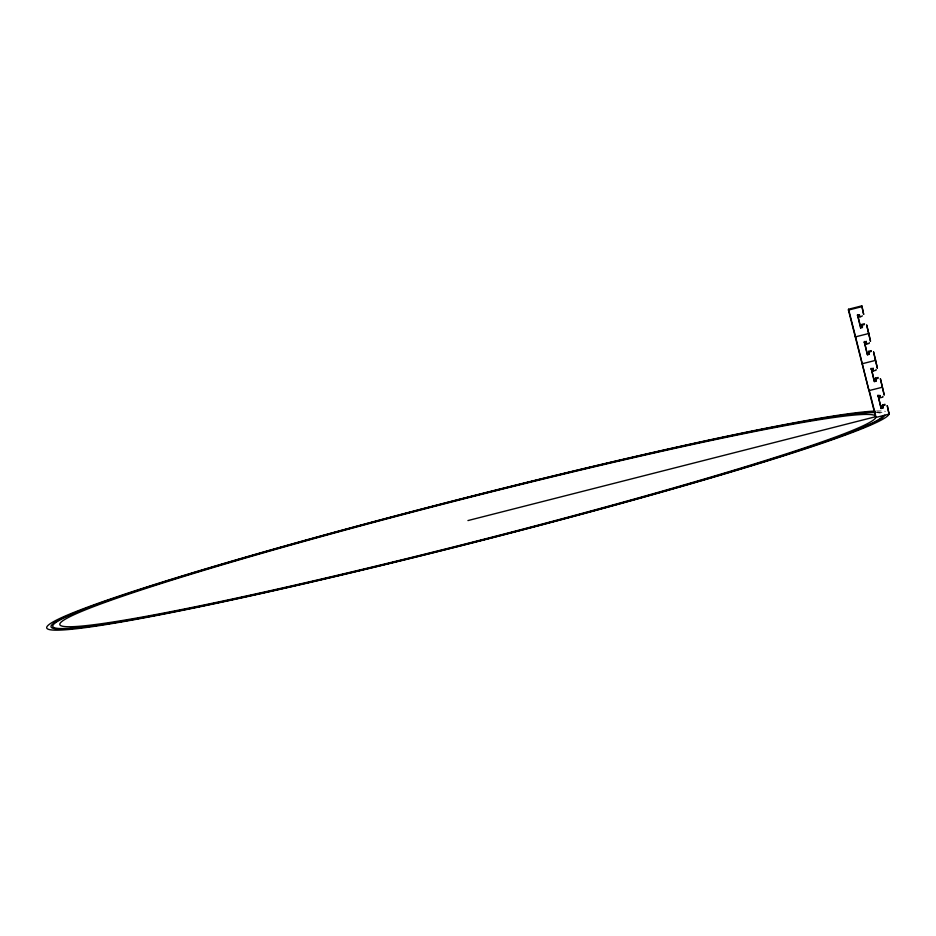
<?xml version="1.0" encoding="UTF-8"?>
<svg xmlns="http://www.w3.org/2000/svg" width="936" height="936" viewBox="0 0 936 936"><rect width="100%" height="100%" fill="white"/><g stroke="black" fill="none" stroke-linecap="round" stroke-linejoin="round"><path stroke-width="0.7" stroke-dasharray="4.68 3.51" d="M875.675 412.589A428.36 22.417 -14.3 0 1 880.203 413.068M876.505 410.998A434.714 22.756 -14.3 0 1 885.351 411.302M877.43 412.121A430.209 22.511 -14.3 0 1 881.981 412.6"/><path stroke-width="1.4" d="M866.163 341.23L866.596 344.062L869.158 343.418L869.275 342.564M878.05 395.495L881.115 408.505L882.929 408.002L882.449 404.984L885.011 404.329L884.906 405.171L882.344 405.815L882.905 408.061M857.516 314.941L860.582 327.951C865.016 327.343 860.523 325.974 860.605 327.904M889.083 414.11L887.258 405.662L889.083 414.11L875.815 417.468A421.001 22.031 -14.3 0 0 272.867 550.169A421.001 22.031 -14.3 0 0 255.154 594.044A421.001 22.031 -14.3 0 0 875.815 417.468L848.437 310.073L848.542 309.243L861.822 305.861L863.647 314.32L861.822 305.861M862.407 315.877L859.751 317.21L859.225 314.859M862.231 362.946L862.126 363.765L875.394 360.418L875.511 359.564M868.667 332.713L868.561 333.567L855.282 336.913L855.387 336.094L868.971 390.616L882.238 387.27L882.355 386.416M876.119 369.416L876.002 370.27L873.44 370.913L872.984 368.293M875.815 417.468L875.92 416.649L467.941 520.568M882.94 396.373L882.847 397.11L880.285 397.765L879.758 395.413L877.921 395.975M861.834 325.213L861.916 324.429L864.478 323.774L864.373 324.616L861.81 325.26L862.372 327.506M869.298 353.375L869.216 354.358L867.426 354.802L864.279 342.166M867.45 354.756L864.349 341.441M874.271 381.654L871.194 368.293L874.388 380.823C873.779 383.116 878.916 379.197 874.388 380.823M873.463 370.855L873.089 368.257M875.511 378.916L875.605 378.132L878.167 377.477L878.062 378.32L875.499 378.963L876.061 381.209M881.139 408.459L878.038 395.144M864.232 342.272L866.046 341.769M866.596 344.062L866.42 342.108M868.655 352.111L868.772 351.328L871.322 350.626L871.217 351.468L868.655 352.111L869.216 354.358M871.077 369.123L872.867 368.679M882.344 405.815L882.461 405.031M867.543 353.972L869.333 353.515M881.232 407.675L883.022 407.219M848.437 310.073L861.717 306.715M857.388 315.42L859.178 314.976M859.505 314.976L859.716 315.806M861.916 324.429L862.489 326.664M868.772 351.328L869.088 352.533M875.605 378.132L876.178 380.367M880.039 395.53L880.32 396.642M857.505 314.59L860.71 327.214M848.542 309.243L855.024 334.69M869.439 391.213L875.558 415.233M882.94 415.666A428.36 22.417 -14.3 0 1 277.255 589.575A428.36 22.417 -14.3 0 1 219.586 565.145A428.36 22.417 -14.3 0 1 875.675 412.589M888.767 412.519A434.714 22.756 -14.3 0 1 301.626 584.403A434.714 22.756 -14.3 0 1 192.465 572.809A434.714 22.756 -14.3 0 1 875.008 411.056M884.731 415.221A430.209 22.511 -14.3 0 1 279.969 589.072A430.209 22.511 -14.3 0 1 212.203 567.216A430.209 22.511 -14.3 0 1 875.02 412.086M866.724 325.108L870.492 341.172L866.724 325.108M873.569 351.959L877.336 368.024L873.569 351.959M880.413 378.811L884.181 394.875L880.413 378.811"/></g></svg>
